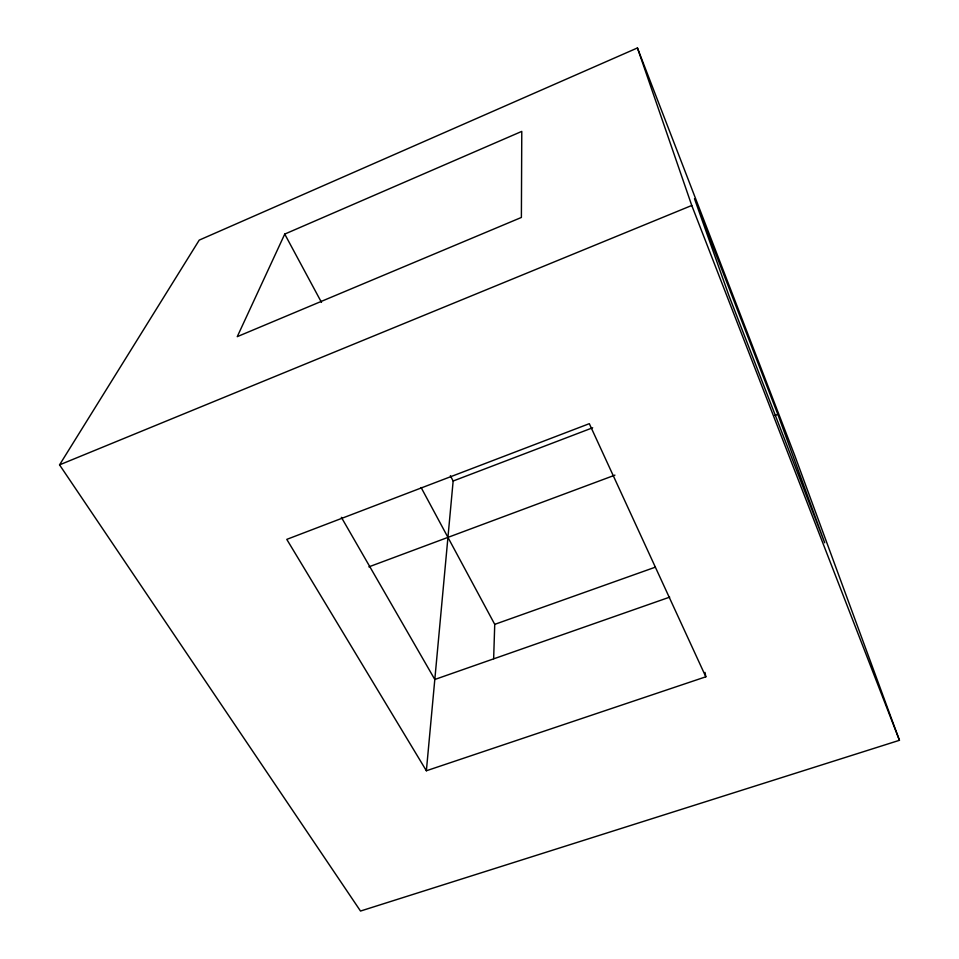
<?xml version="1.0" encoding="UTF-8"?>
<svg xmlns="http://www.w3.org/2000/svg" width="959" height="959" viewBox="0 0 959 959"><rect width="100%" height="100%" fill="white"/><g stroke="black" fill="none" stroke-linecap="round" stroke-linejoin="round"><path stroke-width="1.44" d="M493.645 658.689L494.736 624.357L421.097 487.496M704.985 672.403L705.824 676.802L426.371 770.76L453.151 481.01L450.382 475.712M284.739 234.092L237.257 336.657L521.384 217.453L521.78 131.395L284.739 234.092L321.493 302.385M59.554 464.863L199.232 240.11L637.435 47.95L794.603 455.093L899.446 740.3L360.512 911.05L59.554 464.863L691.763 205.478L637.435 47.95M453.151 481.01L592.674 427.774M368.867 566.865L614.923 475.137M775.064 415.439L777.845 414.408L824.704 542.794L729.116 296.151L694.496 198.729L777.845 414.408M494.736 624.357L655.309 567.189M669.682 597.145L434.811 679.475L341.368 517.321M426.371 770.76L286.777 539.378L589.317 423.674L705.824 676.802M691.763 205.478L899.446 740.3"/></g></svg>
